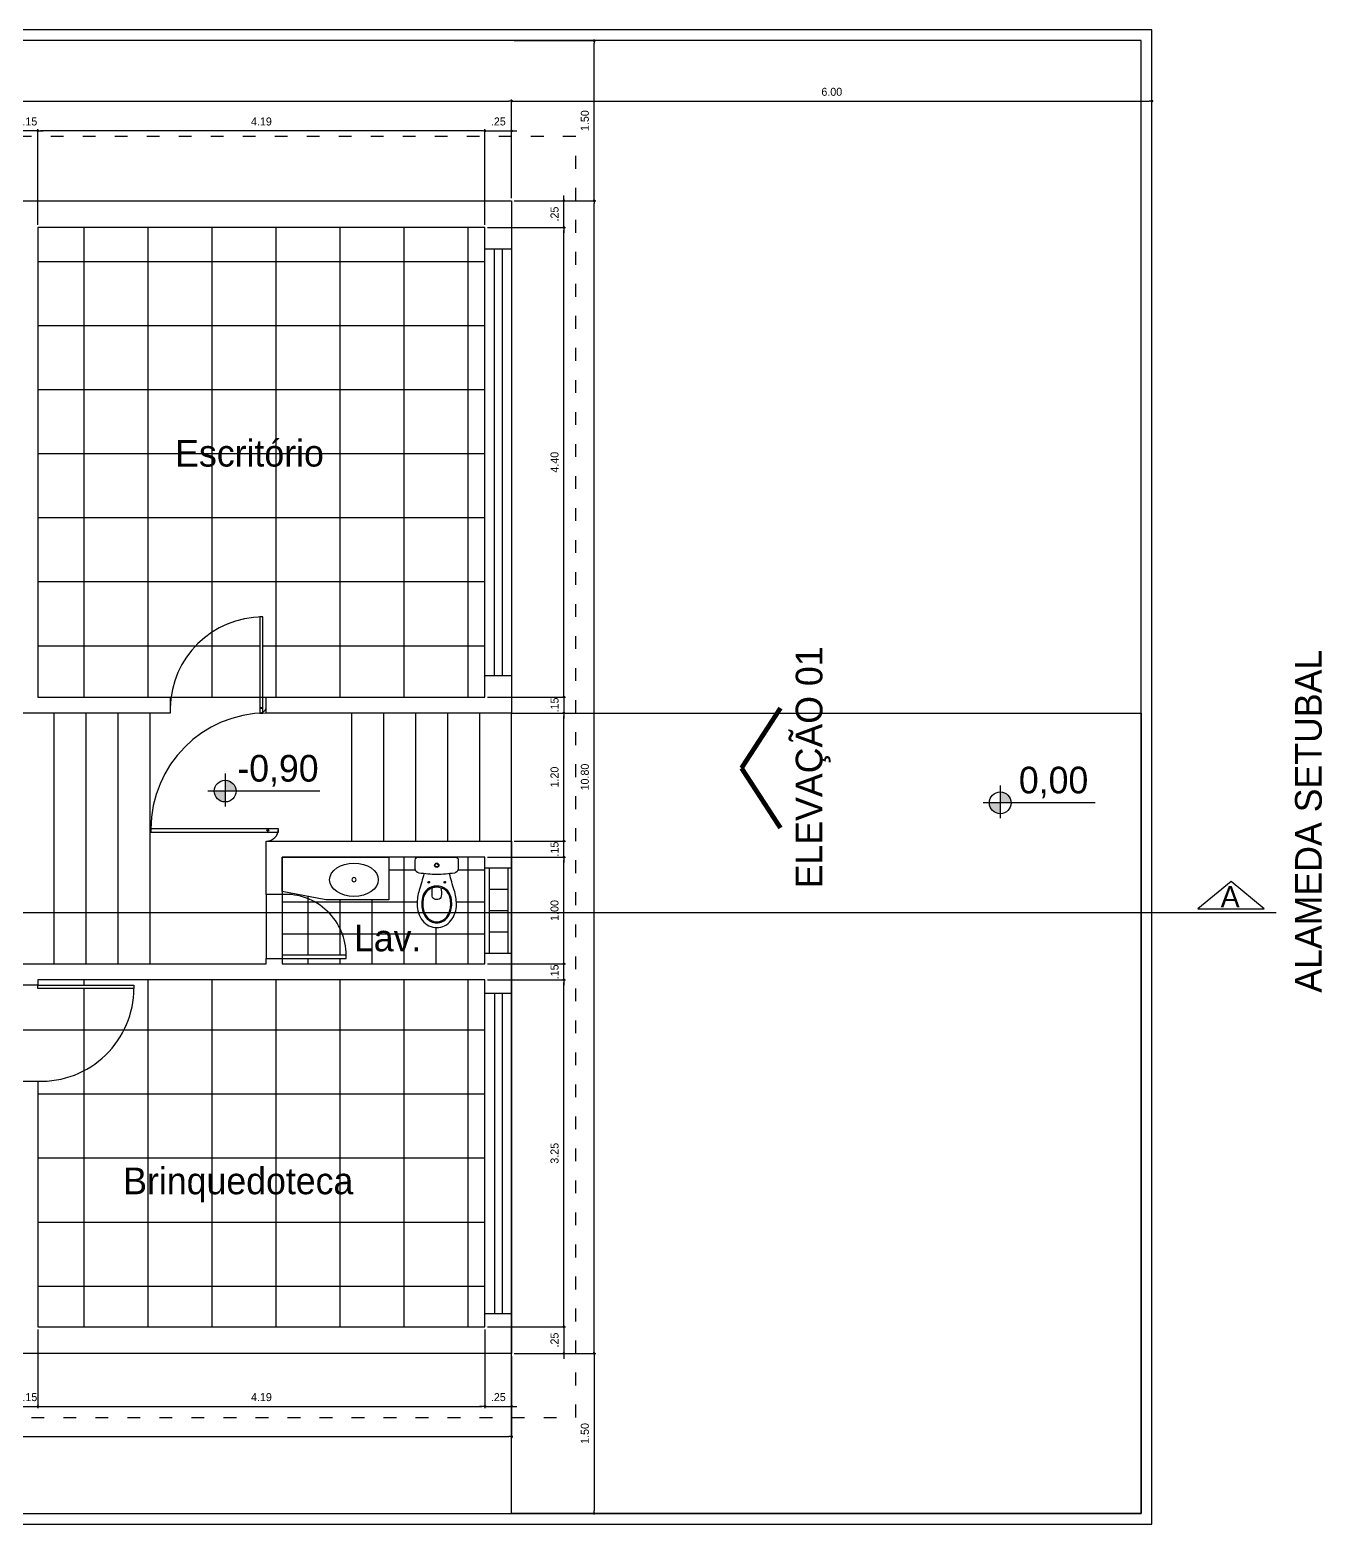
# Model space of a CAD drawing. Header units: millimetres. Extents: x 92.2 to 172.4, y 6.8 to 63.1.
# Drawn here: x 112.89 to 125, y 8.01 to 22.01 of the extents above; entities that cross this region are included whole.
import ezdxf

# ---------------------------------------------------------------- set-up
doc = ezdxf.new("R2010")
doc.units = ezdxf.units.MM
doc.linetypes.add('ACAD_ISO03W100', pattern=[30, 12, -18])
for name, color, linetype in [('Alvenaria', 5, 'Continuous'), ('COTAS', 1, 'Continuous'), ('Escada', 1, 'Continuous'), ('INDICAÇÃO', 1, 'Continuous'), ('Janelas', 3, 'Continuous'), ('LOUÇAS', 1, 'Continuous'), ('PISO', 21, 'Continuous'), ('Portas', 6, 'Continuous'), ('Proj. Corte Terreno', 254, 'Continuous'), ('Texto', 7, 'Continuous')]:
    doc.layers.add(name, color=color, linetype=linetype)
doc.styles.add('ARTIUM', font='GOTHIC.TTF', dxfattribs={"height": 0.1})
doc.styles.add('ROMANS', font='C-ACENTO.SHX')
doc.dimstyles.new('Artiun 1-50', dxfattribs={"dimscale": 0.5, "dimtxt": 0.15, "dimasz": 0.05, "dimexe": 0.03, "dimexo": 0.05, "dimgap": 0.1, "dimtad": 1, "dimzin": 4, "dimdsep": 46, "dimtxsty": 'ROMANS', "dimblk": 'DOT', "dimcen": 0.025, "dimclrt": 2, "dimadec": 0, "dimazin": 0, "dimtfac": 1, "dimtix": 1, "dimtmove": 2, "dimatfit": 2, "dimldrblk": 'DOT', "dimfxl": 1, "dimtolj": 1, "dimtzin": 0, "dimarcsym": 0})
pattern_1 = [(0, (0, -40.76064), (0, 0.6), []), (90, (0, -40.76064), (-0.6, 4e-17), [])]

# ---------------------------------------------------------------- blocks, each defined once
blk = doc.blocks.new('A$C2A4F541C')
at = {"layer": 'PISO'}
for p, q in [((1.143, 0), (1.143, 1)), ((1.743, 0), (1.743, 1)), ((1, 0.88), (1.248, 0.88)), ((1.647, 0.88), (1.9, 0.88)), ((0, 0.58), (0.305, 0.58)), ((0.243, 0.609), (0.243, 0.631)), ((0.243, 0.08), (0.243, 0.609)), ((0.305, 0.58), (1.263, 0.58)), ((0.543, 0.329), (0.543, 0.6)), ((0.843, 0), (0.843, 0.6)), ((1.632, 0.58), (1.9, 0.58)), ((0.543, 0.08), (0.543, 0.329)), ((1.443, 0), (1.443, 0.34)), ((0, 0.28), (0.564, 0.28)), ((0.564, 0.28), (1.9, 0.28)), ((0.243, 0), (0.243, 0.05)), ((0.543, 0), (0.543, 0.05))]:
    blk.add_line(p, q, dxfattribs=at)
blk.add_lwpolyline([(1.9, 1), (0, 1), (0, 0), (1.9, 0)], close=True, dxfattribs=at)
blk = doc.blocks.new('A$C3A36620F')
at = {"layer": 'LOUÇAS'}
blk.add_circle((0.156, 0.228), 0.0194, dxfattribs=at)
at = {"layer": 'LOUÇAS', "extrusion": (0, 0, -1)}
blk.add_ellipse((0.156, 0.228), major_axis=(0, -0.228), ratio=0.684837, dxfattribs=at)
blk = doc.blocks.new('CP101_p')
for points in [[(-0.172, 0, 0.4201), (-0.203, -0.029), (-0.203, -0.106, 0.366337), (-0.166, -0.149, 0.041809), (-0.001, -0.163, 0.041809), (0.164, -0.149, 0.366337), (0.201, -0.106), (0.201, -0.029, 0.4201), (0.171, 0)], [(0.12, -0.156, 0.019926), (0.163, -0.309, -0.076689), (0.184, -0.443, -0.16973), (0.132, -0.595, -0.230014), (-0.001, -0.66, -0.230014), (-0.134, -0.595, -0.16973), (-0.186, -0.443, -0.076689), (-0.164, -0.309, 0.019926), (-0.122, -0.156)], [(-0.001, -0.616, -0.230014), (-0.099, -0.568, -0.160141), (-0.141, -0.451, -0.057733), (-0.135, -0.379, -0.364921), (-0.001, -0.272, -0.364921), (0.134, -0.379, -0.057733), (0.14, -0.451, -0.160141), (0.097, -0.568, -0.230014), (-0.001, -0.616)], [(-0.001, -0.606, -0.230014), (-0.091, -0.562, -0.160141), (-0.132, -0.45, -0.054842), (-0.127, -0.385, -0.368646), (-0.001, -0.283, -0.080743), (0.039, -0.289)], [(-0.04, -0.289, 0.072648), (-0.043, -0.366, 0.342864), (-0.012, -0.397, 0.034311), (-0.001, -0.398, 0.034311), (0.01, -0.397, 0.342864), (0.041, -0.366, 0.072648), (0.039, -0.289)], [(0.039, -0.289, -0.279581), (0.125, -0.385, -0.054842), (0.13, -0.45, -0.160141), (0.09, -0.562, -0.230014), (-0.001, -0.606)]]:
    blk.add_lwpolyline(points, format="xyb")
blk.add_lwpolyline([(0.172, 0), (-0.172, 0)])
for points in [[(-0.001, -0.056, 1), (-0.001, -0.097, 1)], [(-0.001, -0.061, 1), (-0.001, -0.092, 1)], [(-0.076, -0.229, 1), (-0.076, -0.243, 1)], [(0.074, -0.229, 1), (0.074, -0.243, 1)]]:
    blk.add_lwpolyline(points, format="xyb", close=True)
blk = doc.blocks.new('A$C215C32E7')
blk.add_line((10.446, 4.761), (-21.884, 4.761))
for points in [[(-21.459, 5.054), (-21.148, 4.797), (-21.77, 4.797)], [(10.022, 5.054), (9.711, 4.797), (10.333, 4.797)]]:
    blk.add_lwpolyline(points, close=True)
at = {"layer": 'Texto', "char_height": 0.2, "width": 6.03922, "attachment_point": 1, "style": 'ARTIUM'}
for insert in [(-21.556, 5.011), (9.925, 5.011)]:
    blk.add_mtext('A', dxfattribs=dict(at, insert=insert))
blk = doc.blocks.new('_DOT')
at = {"color": 0, "linetype": 'ByBlock'}
blk.add_line((-0.5, 0), (-1, 0), dxfattribs=at)
at = {"color": 0, "linetype": 'ByBlock', "const_width": 0.5}
blk.add_lwpolyline([(-0.25, 0, 1), (0.25, 0, 1)], format="xyb", close=True, dxfattribs=at)
blk = doc.blocks.new('*D69')
at = {"layer": 'COTAS', "color": 0, "lineweight": -2, "transparency": 16777216}
for p, q in [((99.407, 20.434), (99.407, 21.357)), ((99.432, 21.342), (117.382, 21.342)), ((117.407, 20.434), (117.407, 21.357))]:
    blk.add_line(p, q, dxfattribs=at)
at = {"layer": 'Defpoints', "color": 0, "transparency": 16777216}
for p in [(117.407, 21.342), (99.407, 20.409), (117.407, 20.409)]:
    blk.add_point(p, dxfattribs=at)
at = {"layer": 'COTAS', "color": 0, "lineweight": -2, "transparency": 16777216, "xscale": 0.025, "yscale": 0.025, "zscale": 0.025, "rotation": 180}
blk.add_blockref('_DOT', (99.407, 21.342), dxfattribs=at)
at = {"layer": 'COTAS', "color": 0, "lineweight": -2, "transparency": 16777216, "xscale": 0.025, "yscale": 0.025, "zscale": 0.025}
blk.add_blockref('_DOT', (117.407, 21.342), dxfattribs=at)
at = {"layer": 'COTAS', "color": 7, "transparency": 16777216, "insert": (108.407, 21.429), "char_height": 0.075, "attachment_point": 5, "style": 'ROMANS'}
blk.add_mtext('\\A1;18.00', dxfattribs=at)
blk = doc.blocks.new('*D70')
at = {"layer": 'COTAS', "color": 0, "lineweight": -2, "transparency": 16777216}
for p, q in [((117.407, 20.434), (117.407, 21.357)), ((117.432, 21.342), (123.382, 21.342)), ((123.407, 20.434), (123.407, 21.357))]:
    blk.add_line(p, q, dxfattribs=at)
at = {"layer": 'Defpoints', "color": 0, "transparency": 16777216}
for p in [(123.407, 21.342), (117.407, 20.409), (123.407, 20.409)]:
    blk.add_point(p, dxfattribs=at)
at = {"layer": 'COTAS', "color": 0, "lineweight": -2, "transparency": 16777216, "xscale": 0.025, "yscale": 0.025, "zscale": 0.025, "rotation": 180}
blk.add_blockref('_DOT', (117.407, 21.342), dxfattribs=at)
at = {"layer": 'COTAS', "color": 0, "lineweight": -2, "transparency": 16777216, "xscale": 0.025, "yscale": 0.025, "zscale": 0.025}
blk.add_blockref('_DOT', (123.407, 21.342), dxfattribs=at)
at = {"layer": 'COTAS', "color": 7, "transparency": 16777216, "insert": (120.407, 21.429), "char_height": 0.075, "attachment_point": 5, "style": 'ROMANS'}
blk.add_mtext('\\A1;6.00', dxfattribs=at)
blk = doc.blocks.new('*D72')
at = {"layer": 'COTAS', "color": 0, "lineweight": -2, "transparency": 16777216}
for p, q in [((112.967, 20.184), (112.967, 21.078)), ((117.132, 21.063), (112.992, 21.063)), ((117.157, 20.184), (117.157, 21.078))]:
    blk.add_line(p, q, dxfattribs=at)
at = {"layer": 'Defpoints', "color": 0, "transparency": 16777216}
for p in [(112.967, 21.063), (112.967, 20.159), (117.157, 20.159)]:
    blk.add_point(p, dxfattribs=at)
at = {"layer": 'COTAS', "color": 0, "lineweight": -2, "transparency": 16777216, "xscale": 0.025, "yscale": 0.025, "zscale": 0.025, "rotation": 180}
blk.add_blockref('_DOT', (112.967, 21.063), dxfattribs=at)
at = {"layer": 'COTAS', "color": 0, "lineweight": -2, "transparency": 16777216, "xscale": 0.025, "yscale": 0.025, "zscale": 0.025}
blk.add_blockref('_DOT', (117.157, 21.063), dxfattribs=at)
at = {"layer": 'COTAS', "color": 7, "transparency": 16777216, "insert": (115.062, 21.151), "char_height": 0.075, "attachment_point": 5, "style": 'ROMANS'}
blk.add_mtext('\\A1;4.19', dxfattribs=at)
blk = doc.blocks.new('*D79')
at = {"layer": 'COTAS', "color": 0, "lineweight": -2, "transparency": 16777216}
for p, q in [((112.792, 21.063), (112.767, 21.063)), ((112.817, 20.184), (112.817, 21.078)), ((112.967, 21.063), (112.817, 21.063)), ((112.967, 20.184), (112.967, 21.078)), ((112.992, 21.063), (113.017, 21.063))]:
    blk.add_line(p, q, dxfattribs=at)
at = {"layer": 'Defpoints', "color": 0, "transparency": 16777216}
for p in [(112.817, 21.063), (112.817, 20.159), (112.967, 20.159)]:
    blk.add_point(p, dxfattribs=at)
at = {"layer": 'COTAS', "color": 0, "lineweight": -2, "transparency": 16777216, "xscale": 0.025, "yscale": 0.025, "zscale": 0.025}
blk.add_blockref('_DOT', (112.817, 21.063), dxfattribs=at)
at = {"layer": 'COTAS', "color": 0, "lineweight": -2, "transparency": 16777216, "xscale": 0.025, "yscale": 0.025, "zscale": 0.025, "rotation": 180}
blk.add_blockref('_DOT', (112.967, 21.063), dxfattribs=at)
at = {"layer": 'COTAS', "color": 7, "transparency": 16777216, "insert": (112.892, 21.151), "char_height": 0.075, "attachment_point": 5, "style": 'ROMANS'}
blk.add_mtext('\\A1;.15', dxfattribs=at)
blk = doc.blocks.new('*D80')
at = {"layer": 'COTAS', "color": 0, "lineweight": -2, "transparency": 16777216}
for p, q in [((117.132, 21.063), (117.107, 21.063)), ((117.157, 20.184), (117.157, 21.078)), ((117.157, 21.063), (117.407, 21.063)), ((117.407, 20.434), (117.407, 21.078)), ((117.432, 21.063), (117.457, 21.063))]:
    blk.add_line(p, q, dxfattribs=at)
at = {"layer": 'Defpoints', "color": 0, "transparency": 16777216}
for p in [(117.407, 21.063), (117.407, 20.409), (117.157, 20.159)]:
    blk.add_point(p, dxfattribs=at)
at = {"layer": 'COTAS', "color": 0, "lineweight": -2, "transparency": 16777216, "xscale": 0.025, "yscale": 0.025, "zscale": 0.025}
blk.add_blockref('_DOT', (117.157, 21.063), dxfattribs=at)
at = {"layer": 'COTAS', "color": 0, "lineweight": -2, "transparency": 16777216, "xscale": 0.025, "yscale": 0.025, "zscale": 0.025, "rotation": 180}
blk.add_blockref('_DOT', (117.407, 21.063), dxfattribs=at)
at = {"layer": 'COTAS', "color": 7, "transparency": 16777216, "insert": (117.282, 21.151), "char_height": 0.075, "attachment_point": 5, "style": 'ROMANS'}
blk.add_mtext('\\A1;.25', dxfattribs=at)
blk = doc.blocks.new('*D93')
at = {"layer": 'COTAS', "color": 0, "lineweight": -2, "transparency": 16777216}
for p, q in [((99.407, 9.584), (99.407, 8.814)), ((117.407, 9.584), (117.407, 8.814)), ((99.432, 8.829), (117.382, 8.829))]:
    blk.add_line(p, q, dxfattribs=at)
at = {"layer": 'Defpoints', "color": 0, "transparency": 16777216}
for p in [(99.407, 9.609), (117.407, 9.609), (117.407, 8.829)]:
    blk.add_point(p, dxfattribs=at)
at = {"layer": 'COTAS', "color": 0, "lineweight": -2, "transparency": 16777216, "xscale": 0.025, "yscale": 0.025, "zscale": 0.025, "rotation": 180}
blk.add_blockref('_DOT', (99.407, 8.829), dxfattribs=at)
at = {"layer": 'COTAS', "color": 0, "lineweight": -2, "transparency": 16777216, "xscale": 0.025, "yscale": 0.025, "zscale": 0.025}
blk.add_blockref('_DOT', (117.407, 8.829), dxfattribs=at)
at = {"layer": 'COTAS', "color": 7, "transparency": 16777216, "insert": (108.407, 8.916), "char_height": 0.075, "attachment_point": 5, "style": 'ROMANS'}
blk.add_mtext('\\A1;18.00', dxfattribs=at)
blk = doc.blocks.new('*D96')
at = {"layer": 'COTAS', "color": 0, "lineweight": -2, "transparency": 16777216}
for p, q in [((112.967, 9.834), (112.967, 9.097)), ((117.157, 9.834), (117.157, 9.097)), ((112.992, 9.112), (117.132, 9.112))]:
    blk.add_line(p, q, dxfattribs=at)
at = {"layer": 'Defpoints', "color": 0, "transparency": 16777216}
for p in [(112.967, 9.859), (117.157, 9.859), (117.157, 9.112)]:
    blk.add_point(p, dxfattribs=at)
at = {"layer": 'COTAS', "color": 0, "lineweight": -2, "transparency": 16777216, "xscale": 0.025, "yscale": 0.025, "zscale": 0.025, "rotation": 180}
blk.add_blockref('_DOT', (112.967, 9.112), dxfattribs=at)
at = {"layer": 'COTAS', "color": 0, "lineweight": -2, "transparency": 16777216, "xscale": 0.025, "yscale": 0.025, "zscale": 0.025}
blk.add_blockref('_DOT', (117.157, 9.112), dxfattribs=at)
at = {"layer": 'COTAS', "color": 7, "transparency": 16777216, "insert": (115.062, 9.199), "char_height": 0.075, "attachment_point": 5, "style": 'ROMANS'}
blk.add_mtext('\\A1;4.19', dxfattribs=at)
blk = doc.blocks.new('*D97')
at = {"layer": 'COTAS', "color": 0, "lineweight": -2, "transparency": 16777216}
for p, q in [((117.157, 9.834), (117.157, 9.097)), ((117.407, 9.584), (117.407, 9.097)), ((117.132, 9.112), (117.107, 9.112)), ((117.157, 9.112), (117.407, 9.112)), ((117.432, 9.112), (117.457, 9.112))]:
    blk.add_line(p, q, dxfattribs=at)
at = {"layer": 'Defpoints', "color": 0, "transparency": 16777216}
for p in [(117.157, 9.859), (117.407, 9.609), (117.407, 9.112)]:
    blk.add_point(p, dxfattribs=at)
at = {"layer": 'COTAS', "color": 0, "lineweight": -2, "transparency": 16777216, "xscale": 0.025, "yscale": 0.025, "zscale": 0.025}
blk.add_blockref('_DOT', (117.157, 9.112), dxfattribs=at)
at = {"layer": 'COTAS', "color": 0, "lineweight": -2, "transparency": 16777216, "xscale": 0.025, "yscale": 0.025, "zscale": 0.025, "rotation": 180}
blk.add_blockref('_DOT', (117.407, 9.112), dxfattribs=at)
at = {"layer": 'COTAS', "color": 7, "transparency": 16777216, "insert": (117.282, 9.199), "char_height": 0.075, "attachment_point": 5, "style": 'ROMANS'}
blk.add_mtext('\\A1;.25', dxfattribs=at)
blk = doc.blocks.new('*D98')
at = {"layer": 'COTAS', "color": 0, "lineweight": -2, "transparency": 16777216}
for p, q in [((112.817, 9.834), (112.817, 9.097)), ((112.967, 9.834), (112.967, 9.097)), ((112.792, 9.112), (112.767, 9.112)), ((112.817, 9.112), (112.967, 9.112)), ((112.992, 9.112), (113.017, 9.112))]:
    blk.add_line(p, q, dxfattribs=at)
at = {"layer": 'Defpoints', "color": 0, "transparency": 16777216}
for p in [(112.817, 9.859), (112.967, 9.859), (112.967, 9.112)]:
    blk.add_point(p, dxfattribs=at)
at = {"layer": 'COTAS', "color": 0, "lineweight": -2, "transparency": 16777216, "xscale": 0.025, "yscale": 0.025, "zscale": 0.025}
blk.add_blockref('_DOT', (112.817, 9.112), dxfattribs=at)
at = {"layer": 'COTAS', "color": 0, "lineweight": -2, "transparency": 16777216, "xscale": 0.025, "yscale": 0.025, "zscale": 0.025, "rotation": 180}
blk.add_blockref('_DOT', (112.967, 9.112), dxfattribs=at)
at = {"layer": 'COTAS', "color": 7, "transparency": 16777216, "insert": (112.892, 9.199), "char_height": 0.075, "attachment_point": 5, "style": 'ROMANS'}
blk.add_mtext('\\A1;.15', dxfattribs=at)
blk = doc.blocks.new('*D101')
at = {"layer": 'COTAS', "color": 0, "lineweight": -2, "transparency": 16777216}
for p, q in [((117.182, 13.109), (117.911, 13.109)), ((117.896, 9.884), (117.896, 13.084)), ((117.182, 9.859), (117.911, 9.859))]:
    blk.add_line(p, q, dxfattribs=at)
at = {"layer": 'Defpoints', "color": 0, "transparency": 16777216}
for p in [(117.157, 13.109), (117.896, 13.109), (117.157, 9.859)]:
    blk.add_point(p, dxfattribs=at)
at = {"layer": 'COTAS', "color": 0, "lineweight": -2, "transparency": 16777216, "xscale": 0.025, "yscale": 0.025, "zscale": 0.025}
for p, rotation in [((117.896, 13.109), 90), ((117.896, 9.859), 270)]:
    blk.add_blockref('_DOT', p, dxfattribs=dict(at, rotation=rotation))
at = {"layer": 'COTAS', "color": 7, "transparency": 16777216, "insert": (117.809, 11.484), "char_height": 0.075, "attachment_point": 5, "rotation": 90, "style": 'ROMANS'}
blk.add_mtext('\\A1;3.25', dxfattribs=at)
blk = doc.blocks.new('*D102')
at = {"layer": 'COTAS', "color": 0, "lineweight": -2, "transparency": 16777216}
for p, q in [((117.182, 9.859), (117.911, 9.859)), ((117.896, 9.884), (117.896, 9.909)), ((117.896, 9.859), (117.896, 9.609)), ((117.432, 9.609), (117.911, 9.609)), ((117.896, 9.584), (117.896, 9.559))]:
    blk.add_line(p, q, dxfattribs=at)
at = {"layer": 'Defpoints', "color": 0, "transparency": 16777216}
for p in [(117.157, 9.859), (117.407, 9.609), (117.896, 9.609)]:
    blk.add_point(p, dxfattribs=at)
at = {"layer": 'COTAS', "color": 0, "lineweight": -2, "transparency": 16777216, "xscale": 0.025, "yscale": 0.025, "zscale": 0.025}
for p, rotation in [((117.896, 9.859), 270), ((117.896, 9.609), 90)]:
    blk.add_blockref('_DOT', p, dxfattribs=dict(at, rotation=rotation))
at = {"layer": 'COTAS', "color": 7, "transparency": 16777216, "insert": (117.809, 9.734), "char_height": 0.075, "attachment_point": 5, "rotation": 90, "style": 'ROMANS'}
blk.add_mtext('\\A1;.25', dxfattribs=at)
blk = doc.blocks.new('*D103')
at = {"layer": 'COTAS', "color": 0, "lineweight": -2, "transparency": 16777216}
for p, q in [((117.896, 13.284), (117.896, 13.309)), ((117.182, 13.259), (117.911, 13.259)), ((117.896, 13.109), (117.896, 13.259)), ((117.182, 13.109), (117.911, 13.109)), ((117.896, 13.084), (117.896, 13.059))]:
    blk.add_line(p, q, dxfattribs=at)
at = {"layer": 'Defpoints', "color": 0, "transparency": 16777216}
for p in [(117.157, 13.259), (117.896, 13.259), (117.157, 13.109)]:
    blk.add_point(p, dxfattribs=at)
at = {"layer": 'COTAS', "color": 0, "lineweight": -2, "transparency": 16777216, "xscale": 0.025, "yscale": 0.025, "zscale": 0.025}
for p, rotation in [((117.896, 13.259), 270), ((117.896, 13.109), 90)]:
    blk.add_blockref('_DOT', p, dxfattribs=dict(at, rotation=rotation))
at = {"layer": 'COTAS', "color": 7, "transparency": 16777216, "insert": (117.809, 13.184), "char_height": 0.075, "attachment_point": 5, "rotation": 90, "style": 'ROMANS'}
blk.add_mtext('\\A1;.15', dxfattribs=at)
blk = doc.blocks.new('*D104')
at = {"layer": 'COTAS', "color": 0, "lineweight": -2, "transparency": 16777216}
for p, q in [((117.182, 14.259), (117.911, 14.259)), ((117.896, 13.284), (117.896, 14.234)), ((117.182, 13.259), (117.911, 13.259))]:
    blk.add_line(p, q, dxfattribs=at)
at = {"layer": 'Defpoints', "color": 0, "transparency": 16777216}
for p in [(117.157, 14.259), (117.896, 14.259), (117.157, 13.259)]:
    blk.add_point(p, dxfattribs=at)
at = {"layer": 'COTAS', "color": 0, "lineweight": -2, "transparency": 16777216, "xscale": 0.025, "yscale": 0.025, "zscale": 0.025}
for p, rotation in [((117.896, 14.259), 90), ((117.896, 13.259), 270)]:
    blk.add_blockref('_DOT', p, dxfattribs=dict(at, rotation=rotation))
at = {"layer": 'COTAS', "color": 7, "transparency": 16777216, "insert": (117.809, 13.759), "char_height": 0.075, "attachment_point": 5, "rotation": 90, "style": 'ROMANS'}
blk.add_mtext('\\A1;1.00', dxfattribs=at)
blk = doc.blocks.new('*D105')
at = {"layer": 'COTAS', "color": 0, "lineweight": -2, "transparency": 16777216}
for p, q in [((117.432, 15.609), (117.911, 15.609)), ((117.896, 14.434), (117.896, 15.584)), ((117.432, 14.409), (117.911, 14.409))]:
    blk.add_line(p, q, dxfattribs=at)
at = {"layer": 'Defpoints', "color": 0, "transparency": 16777216}
for p in [(117.407, 15.609), (117.896, 15.609), (117.407, 14.409)]:
    blk.add_point(p, dxfattribs=at)
at = {"layer": 'COTAS', "color": 0, "lineweight": -2, "transparency": 16777216, "xscale": 0.025, "yscale": 0.025, "zscale": 0.025}
for p, rotation in [((117.896, 15.609), 90), ((117.896, 14.409), 270)]:
    blk.add_blockref('_DOT', p, dxfattribs=dict(at, rotation=rotation))
at = {"layer": 'COTAS', "color": 7, "transparency": 16777216, "insert": (117.809, 15.009), "char_height": 0.075, "attachment_point": 5, "rotation": 90, "style": 'ROMANS'}
blk.add_mtext('\\A1;1.20', dxfattribs=at)
blk = doc.blocks.new('*D106')
at = {"layer": 'COTAS', "color": 0, "lineweight": -2, "transparency": 16777216}
for p, q in [((117.182, 20.159), (117.911, 20.159)), ((117.896, 15.784), (117.896, 20.134)), ((117.182, 15.759), (117.911, 15.759))]:
    blk.add_line(p, q, dxfattribs=at)
at = {"layer": 'Defpoints', "color": 0, "transparency": 16777216}
for p in [(117.157, 20.159), (117.896, 20.159), (117.157, 15.759)]:
    blk.add_point(p, dxfattribs=at)
at = {"layer": 'COTAS', "color": 0, "lineweight": -2, "transparency": 16777216, "xscale": 0.025, "yscale": 0.025, "zscale": 0.025}
for p, rotation in [((117.896, 20.159), 90), ((117.896, 15.759), 270)]:
    blk.add_blockref('_DOT', p, dxfattribs=dict(at, rotation=rotation))
at = {"layer": 'COTAS', "color": 7, "transparency": 16777216, "insert": (117.809, 17.959), "char_height": 0.075, "attachment_point": 5, "rotation": 90, "style": 'ROMANS'}
blk.add_mtext('\\A1;4.40', dxfattribs=at)
blk = doc.blocks.new('*D107')
at = {"layer": 'COTAS', "color": 0, "lineweight": -2, "transparency": 16777216}
for p, q in [((117.182, 15.759), (117.911, 15.759)), ((117.896, 15.784), (117.896, 15.809)), ((117.896, 15.759), (117.896, 15.609)), ((117.432, 15.609), (117.911, 15.609)), ((117.896, 15.584), (117.896, 15.559))]:
    blk.add_line(p, q, dxfattribs=at)
at = {"layer": 'Defpoints', "color": 0, "transparency": 16777216}
for p in [(117.157, 15.759), (117.407, 15.609), (117.896, 15.609)]:
    blk.add_point(p, dxfattribs=at)
at = {"layer": 'COTAS', "color": 0, "lineweight": -2, "transparency": 16777216, "xscale": 0.025, "yscale": 0.025, "zscale": 0.025}
for p, rotation in [((117.896, 15.759), 270), ((117.896, 15.609), 90)]:
    blk.add_blockref('_DOT', p, dxfattribs=dict(at, rotation=rotation))
at = {"layer": 'COTAS', "color": 7, "transparency": 16777216, "insert": (117.809, 15.684), "char_height": 0.075, "attachment_point": 5, "rotation": 90, "style": 'ROMANS'}
blk.add_mtext('\\A1;.15', dxfattribs=at)
blk = doc.blocks.new('*D108')
at = {"layer": 'COTAS', "color": 0, "lineweight": -2, "transparency": 16777216}
for p, q in [((117.896, 20.434), (117.896, 20.459)), ((117.432, 20.409), (117.911, 20.409)), ((117.896, 20.159), (117.896, 20.409)), ((117.182, 20.159), (117.911, 20.159)), ((117.896, 20.134), (117.896, 20.109))]:
    blk.add_line(p, q, dxfattribs=at)
at = {"layer": 'Defpoints', "color": 0, "transparency": 16777216}
for p in [(117.407, 20.409), (117.896, 20.409), (117.157, 20.159)]:
    blk.add_point(p, dxfattribs=at)
at = {"layer": 'COTAS', "color": 0, "lineweight": -2, "transparency": 16777216, "xscale": 0.025, "yscale": 0.025, "zscale": 0.025}
for p, rotation in [((117.896, 20.409), 270), ((117.896, 20.159), 90)]:
    blk.add_blockref('_DOT', p, dxfattribs=dict(at, rotation=rotation))
at = {"layer": 'COTAS', "color": 7, "transparency": 16777216, "insert": (117.809, 20.284), "char_height": 0.075, "attachment_point": 5, "rotation": 90, "style": 'ROMANS'}
blk.add_mtext('\\A1;.25', dxfattribs=at)
blk = doc.blocks.new('*D109')
at = {"layer": 'COTAS', "color": 0, "lineweight": -2, "transparency": 16777216}
for p, q in [((117.896, 14.434), (117.896, 14.459)), ((117.432, 14.409), (117.911, 14.409)), ((117.896, 14.259), (117.896, 14.409)), ((117.182, 14.259), (117.911, 14.259)), ((117.896, 14.234), (117.896, 14.209))]:
    blk.add_line(p, q, dxfattribs=at)
at = {"layer": 'Defpoints', "color": 0, "transparency": 16777216}
for p in [(117.407, 14.409), (117.896, 14.409), (117.157, 14.259)]:
    blk.add_point(p, dxfattribs=at)
at = {"layer": 'COTAS', "color": 0, "lineweight": -2, "transparency": 16777216, "xscale": 0.025, "yscale": 0.025, "zscale": 0.025}
for p, rotation in [((117.896, 14.409), 270), ((117.896, 14.259), 90)]:
    blk.add_blockref('_DOT', p, dxfattribs=dict(at, rotation=rotation))
at = {"layer": 'COTAS', "color": 7, "transparency": 16777216, "insert": (117.809, 14.334), "char_height": 0.075, "attachment_point": 5, "rotation": 90, "style": 'ROMANS'}
blk.add_mtext('\\A1;.15', dxfattribs=at)
blk = doc.blocks.new('*D110')
at = {"layer": 'COTAS', "color": 0, "lineweight": -2, "transparency": 16777216}
for p, q in [((117.432, 20.409), (118.195, 20.409)), ((118.18, 9.634), (118.18, 20.384)), ((117.432, 9.609), (118.195, 9.609))]:
    blk.add_line(p, q, dxfattribs=at)
at = {"layer": 'Defpoints', "color": 0, "transparency": 16777216}
for p in [(117.407, 20.409), (118.18, 20.409), (117.407, 9.609)]:
    blk.add_point(p, dxfattribs=at)
at = {"layer": 'COTAS', "color": 0, "lineweight": -2, "transparency": 16777216, "xscale": 0.025, "yscale": 0.025, "zscale": 0.025}
for p, rotation in [((118.18, 20.409), 90), ((118.18, 9.609), 270)]:
    blk.add_blockref('_DOT', p, dxfattribs=dict(at, rotation=rotation))
at = {"layer": 'COTAS', "color": 7, "transparency": 16777216, "insert": (118.093, 15.009), "char_height": 0.075, "attachment_point": 5, "rotation": 90, "style": 'ROMANS'}
blk.add_mtext('\\A1;10.80', dxfattribs=at)
blk = doc.blocks.new('*D111')
at = {"layer": 'COTAS', "color": 0, "lineweight": -2, "transparency": 16777216}
for p, q in [((117.432, 9.609), (118.195, 9.609)), ((118.18, 9.584), (118.18, 8.134)), ((117.432, 8.109), (118.195, 8.109))]:
    blk.add_line(p, q, dxfattribs=at)
at = {"layer": 'Defpoints', "color": 0, "transparency": 16777216}
for p in [(117.407, 9.609), (117.407, 8.109), (118.18, 8.109)]:
    blk.add_point(p, dxfattribs=at)
at = {"layer": 'COTAS', "color": 0, "lineweight": -2, "transparency": 16777216, "xscale": 0.025, "yscale": 0.025, "zscale": 0.025}
for p, rotation in [((118.18, 9.609), 90), ((118.18, 8.109), 270)]:
    blk.add_blockref('_DOT', p, dxfattribs=dict(at, rotation=rotation))
at = {"layer": 'COTAS', "color": 7, "transparency": 16777216, "insert": (118.093, 8.859), "char_height": 0.075, "attachment_point": 5, "rotation": 90, "style": 'ROMANS'}
blk.add_mtext('\\A1;1.50', dxfattribs=at)
blk = doc.blocks.new('*D112')
at = {"layer": 'COTAS', "color": 0, "lineweight": -2, "transparency": 16777216}
for p, q in [((117.432, 21.909), (118.195, 21.909)), ((118.18, 20.434), (118.18, 21.884)), ((117.432, 20.409), (118.195, 20.409))]:
    blk.add_line(p, q, dxfattribs=at)
at = {"layer": 'Defpoints', "color": 0, "transparency": 16777216}
for p in [(117.407, 21.909), (118.18, 21.909), (117.407, 20.409)]:
    blk.add_point(p, dxfattribs=at)
at = {"layer": 'COTAS', "color": 0, "lineweight": -2, "transparency": 16777216, "xscale": 0.025, "yscale": 0.025, "zscale": 0.025}
for p, rotation in [((118.18, 21.909), 90), ((118.18, 20.409), 270)]:
    blk.add_blockref('_DOT', p, dxfattribs=dict(at, rotation=rotation))
at = {"layer": 'COTAS', "color": 7, "transparency": 16777216, "insert": (118.093, 21.159), "char_height": 0.075, "attachment_point": 5, "rotation": 90, "style": 'ROMANS'}
blk.add_mtext('\\A1;1.50', dxfattribs=at)
blk = doc.blocks.new('A$C62EE7015')
h = blk.add_hatch(color=256)
h.paths.add_polyline_path([(0.06, 0.144, 0.414214), (0.162, 0.041), (0.162, 0.144)])
h.paths.add_polyline_path([(0.264, 0.144, 0.414214), (0.162, 0.246), (0.162, 0.144)])
at = {"layer": 'COTAS'}
for p, q in [((0.162, 0.308), (0.162, 0)), ((1.05, 0.144), (0, 0.144))]:
    blk.add_line(p, q, dxfattribs=at)
blk.add_circle((0.162, 0.144), 0.102, dxfattribs=at)

msp = doc.modelspace()

# ---------------------------------------------------------------- hatches: boundary and pattern name
at = {"layer": 'PISO'}
h = msp.add_hatch(dxfattribs=at)
h.set_pattern_fill('_USER', color=252, scale=0.6, style=0, double=1, pattern_type=0)
h.set_pattern_definition(pattern_1)
h.paths.add_polyline_path([(115.076, 16.509), (115.076, 15.759), (117.157, 15.759), (117.157, 20.159), (112.967, 20.159), (112.967, 15.759), (114.215, 15.759, -0.364723), (115.046, 16.509), (115.046, 16.509)])
h.paths.add_polyline_path([(114.215, 15.759), (115.046, 15.759), (115.046, 16.509, 0.364723)], flags=17)
h = msp.add_hatch(dxfattribs=at)
h.set_pattern_fill('_USER', color=252, scale=0.6, style=0, double=1, pattern_type=0)
h.set_pattern_definition(pattern_1)
h.paths.add_polyline_path([(100.557, 15.859), (99.657, 15.859), (99.657, 15.829), (100.557, 15.829)], flags=16)
h.paths.add_polyline_path([(113.867, 13.029), (112.967, 13.029), (112.967, 13.059), (112.817, 13.059), (112.817, 15.659), (112.084, 15.659, -1), (112.05, 15.659), (111.407, 15.659), (111.407, 9.859), (112.817, 9.859), (112.817, 12.159), (112.967, 12.159, 0.424176)])
h.paths.add_polyline_path([(102.007, 14.009), (105.507, 14.009), (105.507, 15.909), (104.696, 15.909), (104.696, 15.409), (103.096, 15.409), (103.096, 15.909), (99.657, 15.909), (99.657, 12.509), (101.307, 12.509), (101.307, 9.859), (111.407, 9.859), (111.407, 15.659), (109.817, 15.659), (109.817, 15.009), (106.007, 15.009), (106.007, 13.509), (102.007, 13.509)])
h.paths.add_polyline_path([(102.526, 15.257), (102.526, 15.857), (103.026, 15.857), (103.026, 15.257)], flags=16)
h.paths.add_polyline_path([(102.956, 15.333), (102.956, 15.303), (102.914, 15.303), (102.914, 15.333), (102.854, 15.333), (102.854, 15.303), (102.812, 15.303), (102.812, 15.333), (102.754, 15.333), (102.754, 15.303), (102.712, 15.303), (102.712, 15.333), (102.654, 15.333), (102.654, 15.303), (102.612, 15.303), (102.612, 15.333)], flags=0)
h.paths.add_polyline_path([(102.531, 15.372), (102.531, 15.826), (103.016, 15.826), (103.016, 15.372)], flags=0)
h.paths.add_polyline_path([(102.607, 15.479, -1), (102.677, 15.479, -1)], flags=0)
h.paths.add_polyline_path([(102.607, 15.716, -1), (102.677, 15.716, -1)], flags=0)
h.paths.add_polyline_path([(102.857, 15.479, -1), (102.927, 15.479, -1)], flags=0)
h.paths.add_polyline_path([(102.857, 15.716, -1), (102.927, 15.716, -1)], flags=0)
h.paths.add_polyline_path([(104.764, 15.225), (104.764, 15.235), (104.784, 15.235), (104.784, 15.255), (104.764, 15.255), (104.764, 15.805, -0.414214), (104.789, 15.83), (104.853, 15.83), (104.853, 15.88), (105.306, 15.88), (105.306, 15.83), (105.369, 15.83, -0.414214), (105.394, 15.805), (105.394, 15.255), (105.374, 15.255), (105.374, 15.235), (105.394, 15.235), (105.394, 15.225, -0.414214), (105.369, 15.2), (105.268, 15.2, -0.078548), (104.886, 15.2), (104.789, 15.2, -0.414214)], flags=16)
h.paths.add_polyline_path([(112.967, 12.159), (112.967, 9.859), (117.157, 9.859), (117.157, 13.109), (112.967, 13.109), (112.967, 13.059), (113.867, 13.059), (113.867, 13.029, -0.424176)])

# ---------------------------------------------------------------- linework, layer by layer
at = {"color": 254}
for p, q in [((123.307, 21.909), (93.507, 21.909)), ((123.307, 8.109), (123.307, 21.909)), ((93.507, 8.109), (123.307, 8.109))]:
    msp.add_line(p, q, dxfattribs=at)
msp.add_lwpolyline([(93.407, 8.009), (123.407, 8.009), (123.407, 22.009), (93.407, 22.009)], close=True, dxfattribs=at)
msp.add_lwpolyline([(115.257, 13.936), (115.257, 14.259), (116.257, 14.259), (116.257, 13.859), (115.667, 13.859)], close=True)
at = {"layer": 'Alvenaria'}
msp.add_line((117.407, 9.609), (117.407, 9.609), dxfattribs=at)
for points in [[(99.407, 20.409), (117.407, 20.409), (117.407, 15.609), (115.107, 15.609), (115.107, 15.759), (117.157, 15.759), (117.157, 20.159), (112.967, 20.159), (112.967, 15.759), (114.207, 15.759), (114.207, 15.609), (112.817, 15.609)], [(112.817, 13.259), (115.107, 13.259), (115.107, 13.309), (115.257, 13.309), (115.257, 13.259), (117.157, 13.259), (117.157, 14.259), (115.257, 14.259), (115.257, 13.909), (115.107, 13.909), (115.107, 14.409), (117.407, 14.409), (117.407, 9.609), (99.407, 9.609)], [(112.817, 12.159), (112.967, 12.159), (112.967, 9.859), (117.157, 9.859), (117.157, 13.109), (112.967, 13.109), (112.967, 13.059), (112.817, 13.059)]]:
    msp.add_lwpolyline(points, dxfattribs=at)
at = {"layer": 'Escada'}
for p, q in [((113.117, 15.609), (113.117, 13.259)), ((113.417, 15.609), (113.417, 13.259)), ((113.717, 15.609), (113.717, 13.259)), ((114.017, 15.609), (114.017, 13.259)), ((115.907, 15.609), (115.907, 14.409)), ((116.207, 15.609), (116.207, 14.409)), ((116.507, 15.609), (116.507, 14.409)), ((116.807, 15.609), (116.807, 14.409)), ((117.107, 15.609), (117.107, 14.409)), ((117.407, 14.409), (117.407, 15.609))]:
    msp.add_line(p, q, dxfattribs=at)
at = {"layer": 'INDICAÇÃO', "const_width": 0.0448}
for points in [[(119.926, 15.655), (119.561, 15.093)], [(119.926, 14.532), (119.561, 15.093)]]:
    msp.add_lwpolyline(points, dxfattribs=at)
at = {"layer": 'Janelas'}
for p, q in [((117.157, 19.959), (117.407, 19.959)), ((117.243, 19.959), (117.243, 15.959)), ((117.318, 19.959), (117.318, 15.959)), ((117.157, 15.959), (117.407, 15.959)), ((117.157, 14.159), (117.407, 14.159)), ((117.195, 14.159), (117.195, 13.359)), ((117.37, 14.159), (117.37, 13.359)), ((117.195, 13.959), (117.37, 13.959)), ((117.195, 13.759), (117.37, 13.759)), ((117.195, 13.559), (117.37, 13.559)), ((117.157, 13.359), (117.407, 13.359)), ((117.157, 12.984), (117.407, 12.984)), ((117.247, 12.984), (117.247, 9.984)), ((117.317, 12.984), (117.317, 9.984)), ((117.157, 9.984), (117.407, 9.984))]:
    msp.add_line(p, q, dxfattribs=at)
at = {"layer": 'PISO'}
msp.add_line((115.107, 13.909), (115.107, 13.309), dxfattribs=at)
for points in [[(112.967, 15.759), (117.157, 15.759), (117.157, 20.159), (112.967, 20.159)], [(117.157, 14.259), (115.257, 14.259), (115.257, 13.259), (117.157, 13.259)]]:
    msp.add_lwpolyline(points, close=True, dxfattribs=at)
msp.add_lwpolyline([(99.657, 15.909), (99.657, 12.509), (101.307, 12.509), (101.307, 9.859), (112.817, 9.859), (112.817, 12.159), (112.967, 12.159), (112.967, 9.859), (117.157, 9.859), (117.157, 13.109), (112.967, 13.109), (112.967, 13.059), (112.817, 13.059), (112.817, 15.659), (109.817, 15.659), (109.817, 15.009), (106.007, 15.009), (106.007, 13.509), (102.007, 13.509), (102.007, 14.009), (105.507, 14.009), (105.507, 15.909), (99.657, 15.909)], dxfattribs=at)
at = {"layer": 'Portas'}
for points in [[(115.046, 15.609), (115.076, 15.609), (115.076, 16.509), (115.046, 16.509)], [(115.222, 14.494), (115.222, 14.524), (114.027, 14.524), (114.027, 14.494)], [(115.257, 13.309), (115.857, 13.309), (115.857, 13.339), (115.257, 13.339)], [(112.967, 13.059), (113.867, 13.059), (113.867, 13.029), (112.967, 13.029)]]:
    msp.add_lwpolyline(points, close=True, dxfattribs=at)
for centre, radius in [((115.061, 15.656), 0.00519), ((115.122, 14.509), 0.00852)]:
    msp.add_circle(centre, radius, dxfattribs=at)
for centre, radius, start, end in [((115.076, 15.64), 0.869, 90, 179.0022), ((115.112, 14.524), 1.085, 90.2646, 180), ((115.046, 15.673), 0.0636, 270, 344.0861), ((115.107, 14.524), 0.115, 270, 360), ((115.286, 13.339), 0.571, 360, 92.9376), ((112.997, 13.029), 0.87, 268.058, 360)]:
    msp.add_arc(centre, radius, start, end, dxfattribs=at)
at = {"layer": 'Proj. Corte Terreno', "linetype": 'ACAD_ISO03W100', "ltscale": 0.01}
msp.add_lwpolyline([(98.807, 14.209), (98.807, 9.009), (98.807, 9.009), (98.807, 9.009), (98.807, 9.009), (98.807, 9.009), (118.007, 9.009), (118.007, 15.009), (118.007, 21.009), (105.057, 21.009), (105.057, 19.609), (100.457, 19.609), (100.457, 14.209)], close=True, dxfattribs=at)
at = {"layer": 'Proj. Corte Terreno'}
msp.add_lwpolyline([(117.407, 15.609), (123.307, 15.609), (123.307, 8.109), (117.407, 8.109)], close=True, dxfattribs=at)

# ---------------------------------------------------------------- block references
for name, p in [('A$C62EE7015', (114.56, 14.734)), ('A$C62EE7015', (121.824, 14.623)), ('A$C215C32E7', (114.126, 8.977))]:
    msp.add_blockref(name, p)
at = {"layer": 'LOUÇAS', "xscale": -1, "rotation": 270}
msp.add_blockref('A$C3A36620F', (115.701, 13.891), dxfattribs=at)
at = {"layer": 'LOUÇAS', "extrusion": (0, 0, -1), "zscale": -1, "rotation": 1.975560513780156e-05}
msp.add_blockref('CP101_p', (-116.704, 14.259), dxfattribs=at)
at = {"layer": 'PISO'}
msp.add_blockref('A$C2A4F541C', (115.257, 13.259), dxfattribs=at)

# ---------------------------------------------------------------- texts
at = {"insert": (115.929, 13.626), "char_height": 0.25, "width": 6.03922, "attachment_point": 1, "style": 'ARTIUM'}
msp.add_mtext('Lav.', dxfattribs=at)
at = {"layer": 'Texto', "style": 'ARTIUM'}
for s, p in [('ELEVAÇÃO 01', (120.319, 13.966)), ('ALAMEDA SETUBAL', (124.998, 12.988))]:
    msp.add_text(s, height=0.25, rotation=90, dxfattribs=at).set_placement(p)
for s, p in [('-0,90', (114.836, 14.966)), ('0,00', (122.16, 14.856))]:
    msp.add_text(s, height=0.25, dxfattribs=at).set_placement(p)
at = {"layer": 'Texto', "char_height": 0.25, "width": 6.03922, "attachment_point": 1, "style": 'ARTIUM'}
for s, insert in [('Escritório', (114.254, 18.168)), ('Brinquedoteca', (113.767, 11.35))]:
    msp.add_mtext(s, dxfattribs=dict(at, insert=insert))

# ---------------------------------------------------------------- dimensions: what is measured, and where the dimension line sits
at = {"layer": 'COTAS'}
for base, p1, p2, picture, middle in [((118.18, 21.909), (117.407, 20.409), (117.407, 21.909), '*D112', (118.093, 21.159)), ((117.896, 20.409), (117.157, 20.159), (117.407, 20.409), '*D108', (117.809, 20.284)), ((118.18, 20.409), (117.407, 9.609), (117.407, 20.409), '*D110', (118.093, 15.009)), ((117.896, 20.159), (117.157, 15.759), (117.157, 20.159), '*D106', (117.809, 17.959)), ((117.896, 15.609), (117.157, 15.759), (117.407, 15.609), '*D107', (117.809, 15.684)), ((117.896, 15.609), (117.407, 14.409), (117.407, 15.609), '*D105', (117.809, 15.009)), ((117.896, 14.409), (117.157, 14.259), (117.407, 14.409), '*D109', (117.809, 14.334)), ((117.896, 14.259), (117.157, 13.259), (117.157, 14.259), '*D104', (117.809, 13.759)), ((117.896, 13.259), (117.157, 13.109), (117.157, 13.259), '*D103', (117.809, 13.184)), ((117.896, 13.109), (117.157, 9.859), (117.157, 13.109), '*D101', (117.809, 11.484)), ((117.896, 9.609), (117.157, 9.859), (117.407, 9.609), '*D102', (117.809, 9.734)), ((118.18, 8.109), (117.407, 9.609), (117.407, 8.109), '*D111', (118.093, 8.859))]:
    dim = msp.add_linear_dim(base=base, p1=p1, p2=p2, angle=90, dimstyle='Artiun 1-50', override={"dimclrt": 7}, dxfattribs=at)
    dim.commit()
    dim.dimension.update_dxf_attribs({"geometry": picture, "text_midpoint": middle})
for base, p1, p2, picture, middle in [((117.407, 21.342), (99.407, 20.409), (117.407, 20.409), '*D69', (108.407, 21.429)), ((123.407, 21.342), (117.407, 20.409), (123.407, 20.409), '*D70', (120.407, 21.429)), ((112.817, 21.063), (112.967, 20.159), (112.817, 20.159), '*D79', (112.892, 21.151)), ((112.967, 21.063), (117.157, 20.159), (112.967, 20.159), '*D72', (115.062, 21.151)), ((117.407, 21.063), (117.157, 20.159), (117.407, 20.409), '*D80', (117.282, 21.151)), ((112.967, 9.112), (112.817, 9.859), (112.967, 9.859), '*D98', (112.892, 9.199)), ((117.157, 9.112), (112.967, 9.859), (117.157, 9.859), '*D96', (115.062, 9.199)), ((117.407, 9.112), (117.157, 9.859), (117.407, 9.609), '*D97', (117.282, 9.199)), ((117.407, 8.829), (99.407, 9.609), (117.407, 9.609), '*D93', (108.407, 8.916))]:
    dim = msp.add_linear_dim(base=base, p1=p1, p2=p2, dimstyle='Artiun 1-50', override={"dimclrt": 7}, dxfattribs=at)
    dim.commit()
    dim.dimension.update_dxf_attribs({"geometry": picture, "text_midpoint": middle})

doc.saveas('drawing.dxf')
